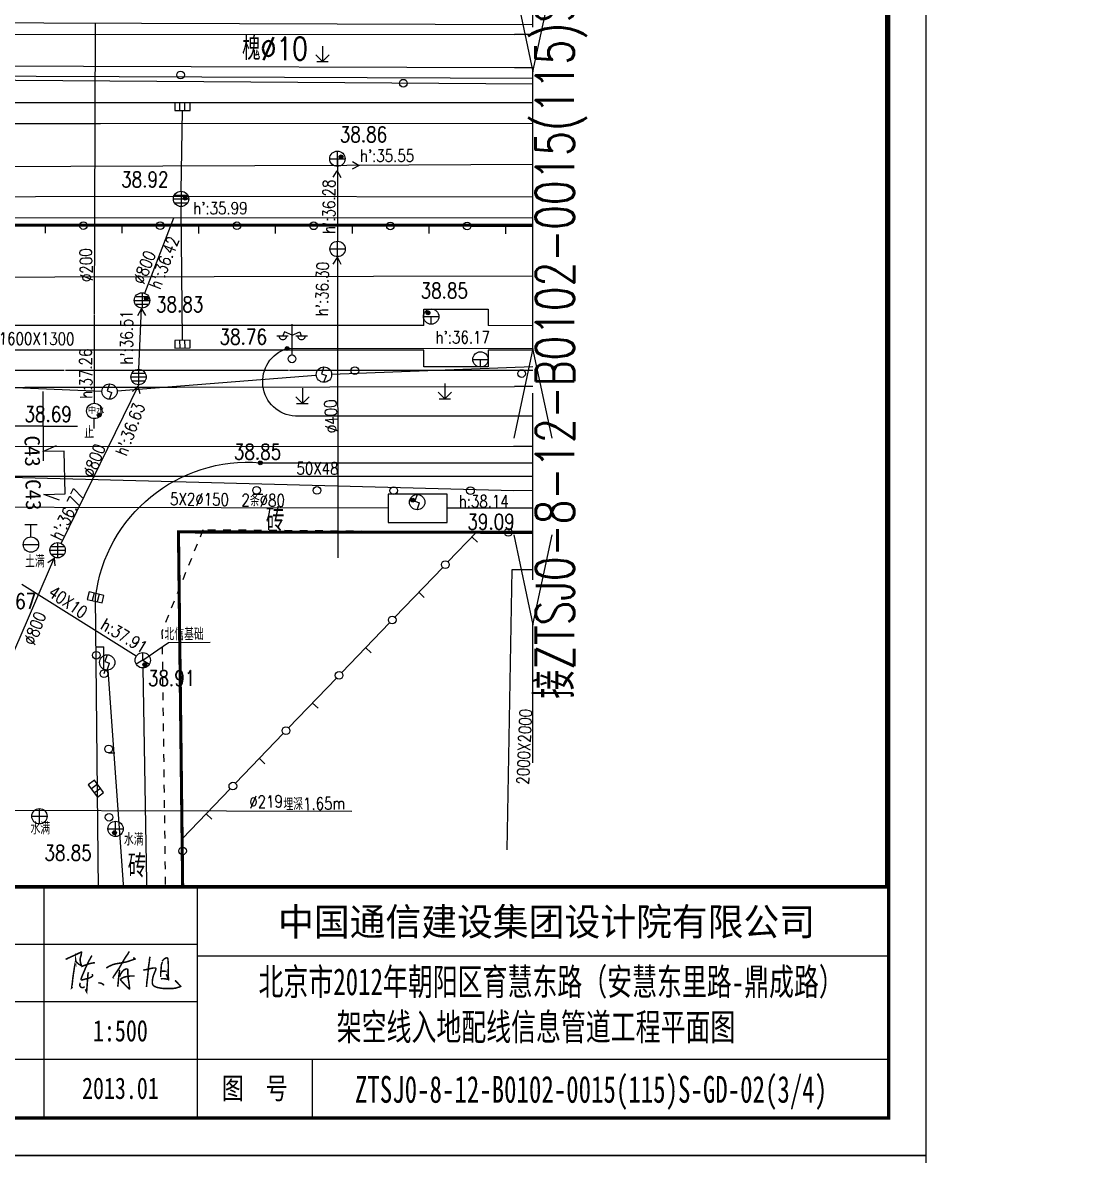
# Model space of a CAD drawing. Header units: inches. Extents: x 505347 to 508499, y 312634 to 313316.
# Drawn here: x 506195.1 to 506264.5, y 312809.9 to 312883.8 of the extents above; entities that cross this region are included whole.
import ezdxf
from ezdxf.enums import TextEntityAlignment as Align
from ezdxf.lldxf.tags import DXFTag

# ---------------------------------------------------------------- set-up
doc = ezdxf.new("R2010")
doc.units = ezdxf.units.IN
doc.header["$LTSCALE"] = 0.5
doc.header["$MEASUREMENT"] = 0
for name, pattern in [('$RECOVER_090104195024-5', [0]), ('ACAD_ISO05W100', [33, 24, -3, 0, -3, 0, -3]), ('XX11', [2, 1, -1])]:
    doc.linetypes.add(name, pattern=pattern)
for name, color, linetype in [('0_RDCAD', 2, 'Continuous'), ('1_RDCAD', 3, 'Continuous'), ('3_RDCAD', 4, 'Continuous'), ('4_RDCAD', 7, 'Continuous'), ('BJ0', 7, 'Continuous'), ('BJ02', 7, 'Continuous'), ('BJ03', 7, 'Continuous'), ('BJ04', 7, 'Continuous'), ('BJ08', 7, 'Continuous'), ('BJ09', 7, 'Continuous'), ('BJ10', 7, 'Continuous'), ('PAPERFRAME', 7, 'Continuous'), ('上水井', 4, 'Continuous'), ('上水注记', 4, 'Continuous'), ('上水管线', 4, 'Continuous'), ('中水井', 151, 'Continuous'), ('中水注记', 151, 'Continuous'), ('中水管线', 151, 'Continuous'), ('中水高程表', 151, 'Continuous'), ('公安交通管线', 163, 'Continuous'), ('底图', 7, 'Continuous'), ('污水井', 247, 'Continuous'), ('污水注记', 247, 'Continuous'), ('污水管线', 247, 'Continuous'), ('污水高程表', 247, 'Continuous'), ('热力井', 40, 'Continuous'), ('热力注记', 40, 'Continuous'), ('热力管线', 40, 'Continuous'), ('热力高程表', 40, 'Continuous'), ('照明井', 193, 'Continuous'), ('照明管线', 193, 'Continuous'), ('燃气注记', 6, 'Continuous'), ('燃气管线', 6, 'Continuous'), ('电信井权属', 7, 'Continuous'), ('电信井（北信基础）', 3, 'Continuous'), ('电信断面图及编号', 3, 'Continuous'), ('电信注记', 3, 'Continuous'), ('电信管线', 3, 'Continuous'), ('电信高程表', 3, 'Continuous'), ('电力井', 1, 'Continuous'), ('电力注记', 1, 'Continuous'), ('电力管线', 1, 'Continuous'), ('电力高程表', 1, 'Continuous'), ('通信管线', 7, 'Continuous'), ('道路红线', 1, 'Continuous'), ('雨水井', 34, 'Continuous'), ('雨水注记', 34, 'Continuous'), ('雨水管线', 34, 'Continuous'), ('雨水高程表', 34, 'Continuous'), ('雨蓖子', 34, 'Continuous')]:
    doc.layers.add(name, color=color, linetype=linetype)
doc.styles.add('HZ', font='simplex.shx', dxfattribs={"bigfont": 'hztxt'})
doc.styles.add('STYLE1', font='')
doc.styles.add('单线宋体', font='txt.shx', dxfattribs={"width": 0.75, "bigfont": 'hztxt.shx'})
doc.styles.add('标题文字', font='', dxfattribs={"width": 0.68})
doc.styles.add('标题栏', font='simhei.ttf', dxfattribs={"width": 0.68})
doc.styles.add('粗等线', font='simhei.ttf')
doc.styles.get('STYLE1').set_extended_font_data('SimSun')
doc.styles.get('标题文字').set_extended_font_data('SimSun')
tags = doc.linetypes.add('DL', pattern='A,15,-4.925,[130,ltypeshp.shx,S=0.5,R=330,X=-0.15,Y=0.433],0,[130,ltypeshp.shx,S=0.4,R=90,X=0,Y=0],-0.15,[130,ltypeshp.shx,S=0.5,R=150,X=0,Y=-0.433],-4.925,15', length=40).pattern_tags.tags
tags[32:33] = [DXFTag(74, 4), DXFTag(75, 0), DXFTag(340, '0'), DXFTag(46, 1.0), DXFTag(50, 0.0), DXFTag(44, 0.0), DXFTag(45, 0.0)]
tags[30:31] = [DXFTag(74, 4), DXFTag(75, 0), DXFTag(340, '0'), DXFTag(46, 1.0), DXFTag(50, 0.0), DXFTag(44, 0.0), DXFTag(45, 0.0)]
tags[4:5] = [DXFTag(74, 4), DXFTag(75, 0), DXFTag(340, '0'), DXFTag(46, 1.0), DXFTag(50, 0.0), DXFTag(44, 0.0), DXFTag(45, 0.0)]
tags = doc.linetypes.add('DX', pattern='A,15,-5,[130,ltypeshp.shx,S=1,R=330,X=0,Y=0],-5,15', length=40).pattern_tags.tags
tags[16:17] = [DXFTag(74, 4), DXFTag(75, 0), DXFTag(340, '0'), DXFTag(46, 1.0), DXFTag(50, 0.0), DXFTag(44, 0.0), DXFTag(45, 0.0)]
tags[14:15] = [DXFTag(74, 4), DXFTag(75, 0), DXFTag(340, '0'), DXFTag(46, 1.0), DXFTag(50, 0.0), DXFTag(44, 0.0), DXFTag(45, 0.0)]
tags[4:5] = [DXFTag(74, 4), DXFTag(75, 0), DXFTag(340, '0'), DXFTag(46, 1.0), DXFTag(50, 0.0), DXFTag(44, 0.0), DXFTag(45, 0.0)]
tags = doc.linetypes.add('SS', pattern='A,15,-1.9,[130,ltypeshp.shx,S=1,R=330,X=0,Y=0],-1.2,[130,ltypeshp.shx,S=1,R=330,X=0,Y=0],-1.9,15', length=35).pattern_tags.tags
tags[24:25] = [DXFTag(74, 4), DXFTag(75, 0), DXFTag(340, '0'), DXFTag(46, 1.0), DXFTag(50, 0.0), DXFTag(44, 0.0), DXFTag(45, 0.0)]
tags[22:23] = [DXFTag(74, 4), DXFTag(75, 0), DXFTag(340, '0'), DXFTag(46, 1.0), DXFTag(50, 0.0), DXFTag(44, 0.0), DXFTag(45, 0.0)]
tags[4:5] = [DXFTag(74, 4), DXFTag(75, 0), DXFTag(340, '0'), DXFTag(46, 1.0), DXFTag(50, 0.0), DXFTag(44, 0.0), DXFTag(45, 0.0)]
tags = doc.linetypes.add('TRQZ', pattern='A,15,[130,ltypeshp.shx,S=0.6,R=0,X=0,Y=0],-2.5,[133,ltypeshp.shx,S=0.05,R=0,X=0,Y=0],-2.5,[130,ltypeshp.shx,S=0.6,R=0,X=0,Y=0],15', length=35).pattern_tags.tags
tags[28:29] = [DXFTag(74, 4), DXFTag(75, 0), DXFTag(340, '0'), DXFTag(46, 1.0), DXFTag(50, 0.0), DXFTag(44, 0.0), DXFTag(45, 0.0)]

# ---------------------------------------------------------------- blocks, each defined once
blk = doc.blocks.new('B5461')
for q in [(-0.866025, -0.5), (0, 1), (0.866025, -0.5)]:
    blk.add_line((0, 0), q)
blk.add_circle((0, 0), 1)
blk = doc.blocks.new('B553')
at = {"linetype": 'Continuous'}
for p, q in [((-0.8, 2.6), (0.8, 2.6)), ((0, 1), (0, 2.6)), ((-1, 0), (1, 0))]:
    blk.add_line(p, q, dxfattribs=at)
blk.add_circle((0, 0), 1, dxfattribs=at)
blk = doc.blocks.new('B547')
at = {"linetype": 'Continuous'}
for p, q in [((0, 1), (-0.31427, 0.111111)), ((-0.31427, 0.111111), (0.31427, -0.111111)), ((0, -1), (0.31427, -0.111111))]:
    blk.add_line(p, q, dxfattribs=at)
blk.add_circle((0, 0), 1)
blk = doc.blocks.new('B5421')
for p, q in [((-1, 0), (1, 0)), ((0, -1), (0, 1))]:
    blk.add_line(p, q)
blk.add_circle((0, 0), 1)
blk = doc.blocks.new('B5422')
at = {"linetype": 'Continuous'}
for p, q in [((-1, 0), (1, 0)), ((-0.866025, 0.5), (0.866025, 0.5)), ((0, 1), (0, -1)), ((-0.866025, -0.5), (0.866025, -0.5))]:
    blk.add_line(p, q, dxfattribs=at)
blk.add_circle((0, 0), 1, dxfattribs=at)
blk = doc.blocks.new('B552')
for p, q in [((0.984668, 0.518566), (-1.015332, 0.518566)), ((-1.015332, 0.518566), (-1.015332, -0.481434)), ((0.984668, -0.481434), (0.984668, 0.518566)), ((-1.015332, -0.481434), (0.984668, -0.481434))]:
    blk.add_line(p, q)
at = {"linetype": 'Continuous'}
for p, q in [((-0.348666, -0.481434), (-0.348666, 0.518566)), ((0.318001, -0.481434), (0.318001, 0.518566))]:
    blk.add_line(p, q, dxfattribs=at)
blk = doc.blocks.new('BC028')
for p, q in [((0, 0.5), (0, 4.5)), ((-1.98, 3), (-0.49, 3)), ((-0.99, 3.5), (-1.19, 3)), ((0, 3.1), (-0.99, 3.5)), ((0, 3.1), (1, 3.5)), ((0.5, 3), (2, 3)), ((1, 3.5), (1.2, 3))]:
    blk.add_line(p, q)
blk.add_circle((0, 0), 0.5)
for centre in [(-1.19, 3), (1.25, 3)]:
    blk.add_arc(centre, 0.5, 179, 0)
blk = doc.blocks.new('B8211')
blk.add_hatch(color=256).paths.add_polyline_path([(0.25, 0, 1), (-0.25, 0, 1)])
blk.add_circle((0, 0), 0.25)
blk = doc.blocks.new('b3525')
for p, q in [((-1, 3.5), (0, 3.5)), ((-1, 2.9), (-1, 3.5)), ((0, 0.5), (0, 3.5))]:
    blk.add_line(p, q)
for centre in [(-1, 2.4), (0, 0)]:
    blk.add_circle(centre, 0.5)
blk = doc.blocks.new('B549')
blk.add_circle((0, 0), 1)
blk = doc.blocks.new('B545')
for p, q in [((-1, 0), (1, 0)), ((0, -1), (0, 0))]:
    blk.add_line(p, q)
blk.add_circle((0, 0), 1)
blk = doc.blocks.new('111111')
for p, q in [((518331.076, 303651.061), (518751.076, 303651.061)), ((518751.076, 303651.061), (518331.076, 303651.061)), ((518751.076, 303502.611), (518751.076, 303651.061)), ((518748.576, 303505.111), (518748.576, 303648.561)), ((518343.576, 303505.111), (518748.576, 303505.111)), ((518331.076, 303502.611), (518751.076, 303502.611))]:
    blk.add_line(p, q)
at = {"const_width": 0.35}
blk.add_lwpolyline([(518343.576, 303648.561), (518748.576, 303648.561), (518748.576, 303505.111), (518343.576, 303505.111)], close=True, dxfattribs=at)
blk = doc.blocks.new('RDCADTITLE')
at = {"color": 0, "ltscale": 10}
blk.add_lwpolyline([(-180, 30, 0, 0, 0), (0, 30, 0.5, 180, 0)], format="xyseb", dxfattribs=at)
at = {"ltscale": 10, "const_width": 0.5}
blk.add_lwpolyline([(-180, 0), (-180, 30), (0, 30)], dxfattribs=at)
at = {"ltscale": 10}
blk.add_lwpolyline([(-180, 30), (0, 30), (-180, 30)], dxfattribs=at)
at = {"layer": '0_RDCAD', "color": 0}
for p, q in [((-110, 30), (-110, 0)), ((-90, 30), (-90, 0)), ((0, 0), (0, 30)), ((-90, 22.5), (-180, 22.5)), ((-90, 21), (0, 21)), ((-90, 15), (-180, 15)), ((0, 7.5), (-180, 7.5)), ((-75, 7.5), (-75, 0)), ((-180, 0), (0, 0))]:
    blk.add_line(p, q, dxfattribs=at)
at = {"layer": '1_RDCAD', "color": 0}
blk.add_line((0, 30), (-180, 30), dxfattribs=at)
at = {"style": '标题栏', "width": 0.95}
blk.add_text('中国通信建设集团设计院有限公司', height=3.6, dxfattribs=at).set_placement((-44.47, 25.53), align=Align.MIDDLE)
at = {"style": 'STYLE1', "width": 0.75}
blk.add_text('图  号', height=2.8, dxfattribs=at).set_placement((-82.5, 3.75), align=Align.MIDDLE_CENTER)
for tag, p in [('A1', (-145, 26.25)), ('B1', (-100, 26.25)), ('A3', (-145, 18.75)), ('B2', (-100, 18.75)), ('A4', (-145, 11.25)), ('B3', (-100, 11.25)), ('A4', (-145, 3.75)), ('B4', (-100, 3.75))]:
    blk.add_attdef(tag, text='', height=2.8, dxfattribs=at).set_placement(p, align=Align.MIDDLE_CENTER)
at = {"layer": '4_RDCAD', "style": '标题文字', "width": 0.65}
for tag, height, p in [('C2', 3.4, (-45, 17.95)), ('C3', 3.4, (-45, 11.75)), ('ZTSJ4-09-系统立项编码-流水号+设计阶段-专业代码-图号', 2.8, (-37.62, 3.75))]:
    blk.add_attdef(tag, text='', height=height, dxfattribs=at).set_placement(p, align=Align.MIDDLE_CENTER)
blk = doc.blocks.new('chencunxu')
at = {"const_width": 0.1}
for points in [[(1324.39, 542.404), (1324.474, 542.433), (1324.553, 542.479), (1324.663, 542.524), (1324.819, 542.598), (1325.061, 542.707), (1325.396, 542.872), (1325.415, 542.879), (1325.437, 542.865), (1325.429, 542.83), (1325.421, 542.796), (1325.414, 542.743), (1325.402, 542.663), (1325.383, 542.6), (1325.362, 542.542), (1325.358, 542.518), (1325.349, 542.469), (1325.339, 542.425), (1325.333, 542.377), (1325.345, 542.293), (1325.359, 542.225), (1325.382, 542.114), (1325.425, 542.021), (1325.445, 541.994), (1325.417, 541.996), (1325.345, 542.029), (1325.293, 542.062), (1325.253, 542.088), (1325.192, 542.137), (1325.151, 542.178), (1325.106, 542.229), (1325.063, 542.271), (1325.056, 542.312), (1325.046, 542.367), (1325.046, 542.307), (1325.042, 542.241), (1325.014, 542.116), (1324.992, 542.013), (1324.968, 541.902), (1324.955, 541.811), (1324.942, 541.711), (1324.923, 541.597), (1324.901, 541.461), (1324.889, 541.354), (1324.868, 541.215), (1324.855, 541.1), (1324.84, 540.957), (1324.824, 540.821), (1324.813, 540.737), (1324.802, 540.658), (1324.786, 540.54), (1324.815, 540.565), (1324.841, 540.62)], [(1326.106, 542.65), (1326.045, 542.541), (1325.999, 542.459), (1325.953, 542.378), (1325.92, 542.318), (1325.884, 542.254), (1325.849, 542.185), (1325.807, 542.082), (1325.755, 541.971), (1325.708, 541.873), (1325.678, 541.81), (1325.632, 541.697), (1325.591, 541.596), (1325.539, 541.477), (1325.491, 541.367), (1325.459, 541.294), (1325.444, 541.236), (1325.411, 541.156), (1325.395, 541.117), (1325.395, 541.083), (1325.419, 541.068), (1325.443, 541.054), (1325.708, 541.122), (1325.814, 541.149), (1325.975, 541.201), (1326.057, 541.245), (1326.112, 541.283), (1326.146, 541.314), (1326.152, 541.349), (1326.145, 541.383), (1326.123, 541.425), (1326.116, 541.439)], [(1328.538, 542.915), (1328.507, 542.859), (1328.477, 542.805), (1328.438, 542.737), (1328.351, 542.618), (1328.314, 542.561), (1328.263, 542.482), (1328.23, 542.432), (1328.19, 542.364), (1328.144, 542.283), (1328.066, 542.146), (1328.006, 542.042), (1327.947, 541.942), (1327.884, 541.831), (1327.822, 541.738), (1327.763, 541.65), (1327.712, 541.573), (1327.688, 541.535), (1327.656, 541.484), (1327.588, 541.384), (1327.541, 541.32), (1327.517, 541.277), (1327.495, 541.237), (1327.495, 541.215), (1327.496, 541.208), (1327.505, 541.202), (1327.514, 541.202), (1327.524, 541.205), (1327.533, 541.211)], [(1325.413, 541.926), (1325.475, 541.946), (1325.554, 541.983), (1325.686, 542.03), (1325.772, 542.06), (1325.902, 542.102), (1325.972, 542.125), (1326.085, 542.149), (1326.176, 542.167), (1326.233, 542.167), (1326.301, 542.193)], [(1327.048, 541.827), (1327.071, 541.848), (1327.114, 541.878), (1327.177, 541.92), (1327.222, 541.946), (1327.282, 541.972), (1327.39, 542.023), (1327.452, 542.052), (1327.584, 542.089), (1327.702, 542.115), (1327.874, 542.145), (1327.949, 542.158), (1328.066, 542.18), (1328.185, 542.202), (1328.326, 542.226), (1328.425, 542.254), (1328.554, 542.298), (1328.612, 542.318), (1328.709, 542.35), (1328.84, 542.396), (1328.878, 542.409), (1328.917, 542.423), (1328.91, 542.443), (1328.898, 542.452), (1328.877, 542.469), (1328.829, 542.488), (1328.789, 542.498)], [(1329.905, 542.571), (1329.893, 542.542), (1329.883, 542.518), (1329.871, 542.488), (1329.864, 542.43), (1329.864, 542.388), (1329.855, 542.309), (1329.839, 542.203), (1329.816, 542.049), (1329.805, 541.972), (1329.79, 541.859), (1329.777, 541.74), (1329.764, 541.587), (1329.756, 541.486), (1329.739, 541.335), (1329.728, 541.214), (1329.713, 541.115), (1329.703, 541.047), (1329.691, 540.964), (1329.679, 540.83), (1329.673, 540.748), (1329.67, 540.691), (1329.668, 540.645), (1329.666, 540.59)], [(1330.68, 542.225), (1330.677, 542.18), (1330.667, 542.136), (1330.654, 542.1), (1330.638, 542.063), (1330.631, 542.034), (1330.629, 542.016), (1330.628, 541.988), (1330.626, 541.947), (1330.619, 541.831), (1330.6, 541.615), (1330.593, 541.537), (1330.587, 541.467), (1330.582, 541.371), (1330.583, 541.254)], [(1330.677, 542.272), (1330.715, 542.316), (1330.739, 542.345), (1330.799, 542.408), (1330.845, 542.445), (1330.897, 542.476), (1330.938, 542.49), (1330.98, 542.497), (1331.006, 542.495), (1331.021, 542.49), (1331.037, 542.476), (1331.051, 542.451), (1331.059, 542.405), (1331.061, 542.366), (1331.072, 542.26), (1331.079, 542.152), (1331.084, 542.014), (1331.084, 541.867), (1331.081, 541.763), (1331.078, 541.671), (1331.076, 541.577), (1331.073, 541.474), (1331.071, 541.41), (1331.072, 541.369), (1331.073, 541.338), (1331.08, 541.292), (1331.085, 541.258), (1331.092, 541.217), (1331.098, 541.178), (1331.098, 541.152), (1331.103, 541.12), (1331.108, 541.083), (1331.108, 541.076), (1331.104, 541.069), (1331.099, 541.069), (1331.096, 541.071), (1331.094, 541.073), (1331.072, 541.116), (1331.054, 541.168), (1331.03, 541.24), (1331.016, 541.286), (1330.985, 541.351), (1330.976, 541.371), (1330.958, 541.399), (1330.941, 541.425)], [(1325.891, 541.553), (1325.868, 541.516), (1325.858, 541.482), (1325.849, 541.428), (1325.84, 541.378), (1325.837, 541.338), (1325.837, 541.302), (1325.829, 541.212), (1325.825, 541.108), (1325.805, 540.847), (1325.794, 540.7), (1325.774, 540.444), (1325.763, 540.281), (1325.729, 540.339), (1325.702, 540.403), (1325.683, 540.45)], [(1327.862, 541.665), (1327.877, 541.669), (1327.888, 541.669), (1327.894, 541.665), (1327.899, 541.658), (1327.901, 541.645), (1327.902, 541.626), (1327.9, 541.609), (1327.896, 541.587), (1327.89, 541.561), (1327.881, 541.482), (1327.859, 541.331), (1327.844, 541.172), (1327.829, 541.008), (1327.815, 540.857), (1327.807, 540.773), (1327.791, 540.622)], [(1327.901, 541.275), (1327.918, 541.304), (1327.928, 541.332), (1327.944, 541.38), (1327.975, 541.44), (1328.003, 541.481), (1328.039, 541.546), (1328.103, 541.622), (1328.17, 541.689), (1328.223, 541.726), (1328.288, 541.758), (1328.344, 541.773), (1328.383, 541.776), (1328.41, 541.769), (1328.435, 541.749), (1328.449, 541.728), (1328.452, 541.683), (1328.452, 541.655), (1328.449, 541.62), (1328.443, 541.529), (1328.443, 541.471), (1328.449, 541.424), (1328.46, 541.347), (1328.466, 541.267), (1328.469, 541.157), (1328.482, 541.081), (1328.492, 541.024), (1328.507, 540.954), (1328.516, 540.877), (1328.522, 540.796), (1328.537, 540.701), (1328.55, 540.607), (1328.558, 540.537), (1328.557, 540.498), (1328.554, 540.471), (1328.547, 540.467), (1328.542, 540.468), (1328.534, 540.474), (1328.466, 540.542), (1328.298, 540.702), (1328.142, 540.87), (1328.048, 540.971), (1327.998, 541.024), (1327.985, 541.037), (1327.976, 541.061), (1327.976, 541.079), (1327.979, 541.096), (1327.983, 541.102), (1327.994, 541.117), (1328.038, 541.157), (1328.06, 541.17), (1328.112, 541.199), (1328.15, 541.216), (1328.188, 541.231), (1328.227, 541.246), (1328.274, 541.259), (1328.376, 541.28), (1328.488, 541.303), (1328.591, 541.312), (1328.692, 541.312), (1328.763, 541.315), (1328.883, 541.314)], [(1329.444, 541.7), (1329.526, 541.71), (1329.584, 541.723), (1329.666, 541.741), (1329.731, 541.755), (1329.796, 541.769), (1329.922, 541.796), (1330.005, 541.82), (1330.085, 541.832), (1330.134, 541.837), (1330.184, 541.84), (1330.218, 541.839), (1330.242, 541.833), (1330.259, 541.825), (1330.272, 541.816), (1330.281, 541.806), (1330.283, 541.796), (1330.275, 541.76), (1330.267, 541.735), (1330.258, 541.708), (1330.249, 541.674), (1330.226, 541.616), (1330.196, 541.548), (1330.165, 541.479), (1330.141, 541.416), (1330.114, 541.343), (1330.092, 541.269), (1330.073, 541.187), (1330.06, 541.113), (1330.049, 541.035), (1330.043, 540.973), (1330.039, 540.927), (1330.039, 540.901), (1330.039, 540.87), (1330.047, 540.832), (1330.051, 540.798), (1330.062, 540.766), (1330.104, 540.701), (1330.147, 540.665), (1330.192, 540.637), (1330.246, 540.612), (1330.317, 540.583), (1330.413, 540.557), (1330.608, 540.521), (1330.797, 540.499), (1330.979, 540.496), (1331.125, 540.495), (1331.275, 540.496), (1331.368, 540.497), (1331.48, 540.514), (1331.601, 540.533), (1331.723, 540.574), (1331.825, 540.606), (1331.894, 540.638), (1331.896, 540.645), (1331.894, 540.65), (1331.878, 540.668), (1331.822, 540.724), (1331.749, 540.795), (1331.675, 540.877), (1331.598, 540.951), (1331.569, 540.98), (1331.558, 540.991), (1331.54, 541.011), (1331.516, 541.029)], [(1330.6, 541.117), (1330.632, 541.132), (1330.658, 541.139), (1330.7, 541.143), (1330.755, 541.144), (1330.81, 541.14), (1330.871, 541.133), (1330.922, 541.125), (1330.984, 541.11), (1331, 541.107), (1331.03, 541.1), (1331.049, 541.095)], [(1330.603, 541.644), (1330.65, 541.639), (1330.679, 541.636), (1330.716, 541.628), (1330.769, 541.625), (1330.828, 541.625), (1330.874, 541.626), (1330.911, 541.62), (1330.933, 541.613), (1330.933, 541.606), (1330.93, 541.599), (1330.922, 541.592), (1330.92, 541.585), (1330.914, 541.578)], [(1325.363, 540.864), (1325.348, 540.851), (1325.339, 540.837), (1325.329, 540.813), (1325.326, 540.799), (1325.323, 540.774), (1325.321, 540.752), (1325.32, 540.724), (1325.322, 540.693), (1325.327, 540.674), (1325.339, 540.643), (1325.371, 540.605), (1325.4, 540.582), (1325.422, 540.571), (1325.449, 540.56), (1325.474, 540.556), (1325.498, 540.556), (1325.519, 540.56), (1325.548, 540.569), (1325.57, 540.579), (1325.59, 540.591), (1325.609, 540.607), (1325.63, 540.625)], [(1326.53, 540.866), (1326.564, 540.865), (1326.595, 540.863), (1326.623, 540.861), (1326.661, 540.858), (1326.695, 540.844), (1326.727, 540.83), (1326.771, 540.811), (1326.807, 540.79), (1326.839, 540.76), (1326.873, 540.729), (1326.885, 540.705)]]:
    blk.add_lwpolyline(points, dxfattribs=at)
blk = doc.blocks.new('M9502')
at = {"linetype": 'Continuous'}
for p, q in [((4.125, 1.25), (2.5, 0)), ((7.5, 0), (5.875, 1.25)), ((14.125, 1.25), (12.5, 0)), ((17.5, 0), (15.875, 1.25)), ((2.5, 0), (0, 0)), ((2.5, 0), (4.125, -1.25)), ((6.6875, 0), (3.3125, 0)), ((5.875, -1.25), (7.5, 0)), ((12.5, 0), (7.5, 0)), ((12.5, 0), (14.125, -1.25)), ((16.6875, 0), (13.3125, 0)), ((15.875, -1.25), (17.5, 0)), ((20, 0), (17.5, 0))]:
    blk.add_line(p, q, dxfattribs=at)

msp = doc.modelspace()

# ---------------------------------------------------------------- linework, layer by layer
at = {"layer": 'BJ0'}
for q in [(506196.396, 312859.728, 82.3), (506194.146, 312857.478, 82.3), (506196.396, 312855.228, 82.3), (506198.646, 312857.478, 82.3)]:
    msp.add_line((506196.396, 312857.478, 82.3), q, dxfattribs=at)
at = {"layer": 'BJ02', "linetype": 'Continuous', "elevation": 82.3}
for points in [[(506222.782, 312848.634), (506224.628, 312850.558), (506226.462, 312850.558)], [(506224.34, 312850.258), (506224.701, 312849.912)], [(506226.962, 312850.557), (506228.318, 312850.557)], [(506219.321, 312845.026), (506222.436, 312848.274)], [(506220.879, 312846.65), (506221.239, 312846.304)], [(506215.86, 312841.418), (506218.975, 312844.665)], [(506217.417, 312843.041), (506217.778, 312842.695)], [(506212.399, 312837.809), (506215.514, 312841.057)], [(506213.956, 312839.433), (506214.317, 312839.087)], [(506208.938, 312834.201), (506212.053, 312837.448)], [(506210.495, 312835.825), (506210.856, 312835.478)], [(506205.477, 312830.592), (506208.592, 312833.84)], [(506207.034, 312832.216), (506207.395, 312831.87)], [(506205.484, 312830.044), (506205.477, 312830.592)], [(506205.55, 312825.044), (506205.49, 312829.544)], [(506205.52, 312827.294), (506206.02, 312827.301)]]:
    msp.add_lwpolyline(points, dxfattribs=at)
at = {"layer": 'BJ02', "linetype": 'Continuous'}
for centre in [(506226.712, 312850.557, 82.3), (506222.609, 312848.454, 82.3), (506219.148, 312844.846, 82.3), (506215.687, 312841.237, 82.3), (506212.226, 312837.629, 82.3), (506208.765, 312834.02, 82.3), (506205.487, 312829.794, 82.3)]:
    msp.add_circle(centre, 0.25, dxfattribs=at)
at = {"layer": 'BJ04'}
for points, elevation in [([(506152.034, 312883.043, 0.375544), (506156.513, 312878.586), (506227.107, 312878.586)], 121.335), ([(506212.838, 312858.127, -0.836432), (506212.302, 312862.543, -1.383549)], 121.301), ([(506200.162, 312812.449), (506199.82, 312846.33, -0.403641), (506210.555, 312855.093)], 181.285)]:
    msp.add_lwpolyline(points, format="xyb", dxfattribs=dict(at, elevation=elevation))
at = {"layer": 'BJ04', "elevation": 121.335}
msp.add_lwpolyline([(506152.034, 312883.043), (506227.107, 312883.009)], dxfattribs=at)
at = {"layer": 'BJ04', "linetype": 'Continuous'}
for points, elevation in [([(506228.318, 312883.005), (506227.107, 312883.009)], 121.444), ([(506227.107, 312878.586), (506228.318, 312878.586)], 121.33), ([(506194.279, 312870.563), (506198.779, 312870.558)], 82.3), ([(506196.529, 312870.56), (506196.528, 312870.06)], 82.3), ([(506199.279, 312870.557), (506203.779, 312870.551)], 82.3), ([(506201.529, 312870.554), (506201.528, 312870.054)], 82.3), ([(506204.279, 312870.551), (506208.779, 312870.545)], 82.3), ([(506206.529, 312870.548), (506206.528, 312870.048)], 82.3), ([(506209.279, 312870.545), (506213.779, 312870.539)], 82.3), ([(506211.529, 312870.542), (506211.528, 312870.042)], 82.3), ([(506214.279, 312870.538), (506218.778, 312870.533)], 82.3), ([(506216.529, 312870.536), (506216.528, 312870.036)], 82.3), ([(506219.278, 312870.532), (506223.778, 312870.527)], 82.3), ([(506221.528, 312870.529), (506221.528, 312870.029)], 82.3), ([(506224.278, 312870.526), (506228.318, 312870.521)], 82.3), ([(506226.528, 312870.523), (506226.528, 312870.023)], 82.3), ([(506212.302, 312862.543), (506228.318, 312862.568)], 121.158), ([(506228.318, 312858.134), (506212.838, 312858.127)], 121.557), ([(506210.555, 312855.093), (506228.318, 312855.082)], 121.327)]:
    msp.add_lwpolyline(points, dxfattribs=dict(at, elevation=elevation))
at = {"layer": 'BJ04', "linetype": 'XX11', "elevation": 82.3}
msp.add_lwpolyline([(506224.628, 312850.558), (506206.812, 312850.716), (506204.144, 312844.108), (506204.564, 312812.449)], dxfattribs=at)
at = {"layer": 'BJ04', "linetype": 'Continuous'}
for centre in [(506199.029, 312870.557, 82.3), (506204.029, 312870.551, 82.3), (506209.029, 312870.545, 82.3), (506214.029, 312870.539, 82.3), (506219.028, 312870.533, 82.3), (506224.028, 312870.526, 82.3)]:
    msp.add_circle(centre, 0.25, dxfattribs=at)
at = {"layer": 'BJ09'}
for p, q in [((506214.601, 312881.258, 82.3), (506214.166, 312881.693, 82.3)), ((506214.601, 312882.258, 82.3), (506214.601, 312881.258, 82.3)), ((506215.036, 312881.693, 82.3), (506214.601, 312881.258, 82.3)), ((506214.226, 312881.258, 82.3), (506214.976, 312881.258, 82.3)), ((506213.297, 312859.953, 82.3), (506213.297, 312858.953, 82.3)), ((506222.574, 312859.262, 82.3), (506222.139, 312859.697, 82.3)), ((506222.574, 312860.262, 82.3), (506222.574, 312859.262, 82.3)), ((506223.009, 312859.697, 82.3), (506222.574, 312859.262, 82.3)), ((506213.297, 312858.953, 82.3), (506212.862, 312859.388, 82.3)), ((506212.922, 312858.953, 82.3), (506213.672, 312858.953, 82.3)), ((506213.732, 312859.388, 82.3), (506213.297, 312858.953, 82.3)), ((506222.199, 312859.262, 82.3), (506222.949, 312859.262, 82.3))]:
    msp.add_line(p, q, dxfattribs=at)
at = {"layer": 'BJ09', "linetype": 'Continuous'}
for p, q in [((506210.311, 312853.046, 278.031), (506210.711, 312853.046, 258.626)), ((506200.672, 312836.187, 278.584), (506201.072, 312836.187, 259.179))]:
    msp.add_line(p, q, dxfattribs=at)
for centre in [(506205.36, 312880.372, 82.3), (506219.874, 312879.835, 82.3), (506216.713, 312861.094, 121.11), (506227.576, 312860.911, 121.11), (506210.311, 312853.296, 180.709), (506210.311, 312853.296, 278.031), (506214.247, 312853.29, 82.3), (506219.247, 312853.282, 82.3), (506224.247, 312853.274, 82.3), (506200.672, 312836.437, 82.3), (506200.701, 312831.99, 82.3), (506200.799, 312826.438, 82.3)]:
    msp.add_circle(centre, 0.25, dxfattribs=at)
at = {"layer": '上水管线', "linetype": 'SS', "ltscale": 0.6}
for points, elevation in [([(506199.034, 312880.93), (506193.678, 312880.948)], 121.36), ([(506227.107, 312880.84), (506199.034, 312880.93)], 121.36), ([(506228.318, 312880.84), (506227.107, 312880.84)], 121.36), ([(506197.783, 312861.116), (506192.554, 312861.117)], 82.3), ([(506201.331, 312861.114), (506197.858, 312861.116)], 82.3), ([(506209.733, 312861.112), (506201.331, 312861.114)], 82.3), ([(506212.385, 312861.111), (506209.771, 312861.112)], 82.3), ([(506227.107, 312861.106), (506212.46, 312861.111)], 82.3), ([(506228.318, 312861.107), (506227.107, 312861.106)], 82.3), ([(506166.182, 312859.978), (506195.203, 312860.018)], 82.3), ([(506195.203, 312860.018), (506205.109, 312860.031)], 82.3), ([(506205.123, 312860.031), (506215.082, 312860.045)], 82.3), ([(506215.082, 312860.045), (506227.107, 312860.061)], 82.3), ([(506228.318, 312860.06), (506227.107, 312860.061)], 82.3)]:
    msp.add_lwpolyline(points, dxfattribs=dict(at, elevation=elevation))
at = {"layer": '中水管线', "linetype": 'SS', "ltscale": 0.6}
for points, elevation in [([(506107.198, 312884.074), (506228.318, 312883.659)], 122.209), ([(506199.759, 312864.784), (506199.824, 312883.757)], 82.3), ([(506199.739, 312858.998), (506199.759, 312864.747)], 82.3), ([(506199.734, 312857.321), (506199.736, 312857.968)], 82.3)]:
    msp.add_lwpolyline(points, dxfattribs=dict(at, elevation=elevation))
at = {"layer": '公安交通管线'}
for points, elevation in [([(505989.438, 312881.485), (506228.318, 312879.786)], 122.002), ([(506227.081, 312853.264), (506190.112, 312854.238)], 121.75), ([(506228.318, 312853.275), (506227.081, 312853.264)], 121.75)]:
    msp.add_lwpolyline(points, dxfattribs=dict(at, elevation=elevation))
at = {"layer": '污水管线', "elevation": 82.3}
for points in [[(506228.318, 312874.528), (506216.185, 312874.461), (506174.195, 312874.31), (506132.105, 312874.248), (506090.945, 312874.454), (506090.186, 312874.452)], [(506215.576, 312874.91), (506215.588, 312869.556)], [(506216.559, 312874.739), (506216.984, 312874.476), (506216.543, 312874.24)], [(506215.303, 312873.702), (506215.567, 312874.127), (506215.803, 312873.686)], [(506215.31, 312868.046), (506215.574, 312868.471), (506215.81, 312868.03)], [(506215.59, 312868.515), (506215.595, 312848.888)]]:
    msp.add_lwpolyline(points, dxfattribs=at)
at = {"layer": '热力管线', "elevation": 82.3}
for points in [[(506228.318, 312867.261), (505989.438, 312866.762)], [(506221.208, 312864.031), (506221.208, 312865.109), (506225.4, 312865.109), (506225.4, 312864.031)], [(506221.208, 312864.031), (506184.798, 312864.036)], [(506228.318, 312864.028), (506225.401, 312864.031)], [(506221.208, 312862.431), (506184.798, 312862.436)], [(506225.4, 312862.431), (506225.4, 312861.354), (506221.208, 312861.354), (506221.208, 312862.431)], [(506228.318, 312862.428), (506225.399, 312862.431)]]:
    msp.add_lwpolyline(points, dxfattribs=at)
at = {"layer": '照明管线', "elevation": 82.3}
for points in [[(506190.532, 312880.314), (506228.318, 312880.158)], [(506215.184, 312860.859), (506228.318, 312861.363)], [(506174.517, 312860.851), (506200.208, 312859.76)], [(506201.221, 312859.776), (506214.178, 312860.799)], [(506200.439, 312841.598), (506200.368, 312841.345)], [(506200.612, 312841.58), (506202.706, 312812.449)]]:
    msp.add_lwpolyline(points, dxfattribs=at)
at = {"layer": '燃气管线', "linetype": 'TRQZ', "ltscale": 0.5}
for p, q in [((506180.866, 312856.148, 82.3), (506227.049, 312856.18, 82.3)), ((506227.049, 312856.18, 82.3), (506228.318, 312856.181, 82.3))]:
    msp.add_line(p, q, dxfattribs=at)
at = {"layer": '燃气管线', "linetype": 'TRQZ', "ltscale": 0.5, "elevation": 82.3}
msp.add_lwpolyline([(506183.846, 312832.478), (506216.512, 312832.378)], dxfattribs=at)
at = {"layer": '电信井权属', "elevation": 82.3, "flags": 128}
msp.add_lwpolyline([(506202.896, 312842.219), (506204.563, 312843.386), (506207.285, 312843.402)], dxfattribs=at)
at = {"layer": '电信断面图及编号', "elevation": 82.3}
msp.add_lwpolyline([(506197.465, 312852.659), (506196.454, 312853.03), (506197.848, 312853.062), (506197.78, 312855.86), (506196.39, 312855.827), (506197.283, 312856.225)], dxfattribs=at)
at = {"layer": '电信管线', "linetype": 'DX'}
for points, elevation in [([(506190.637, 312877.211), (506200.132, 312877.218)], 82.3), ([(506200.132, 312877.218), (506228.318, 312877.24)], 82.3), ([(506185.319, 312854.215), (506201.409, 312854.217)], 43.765), ([(506201.409, 312854.217), (506209.325, 312854.217)], 43.765), ([(506209.325, 312854.217), (506228.318, 312854.219)], 43.765), ([(506202.472, 312842.485), (506195.011, 312847.163)], 82.3), ([(506202.904, 312841.719), (506203.072, 312831.481)], 82.3), ([(506203.072, 312831.481), (506203.153, 312826.573)], 82.3)]:
    msp.add_lwpolyline(points, dxfattribs=dict(at, elevation=elevation))
at = {"layer": '电力管线', "elevation": 82.3}
msp.add_lwpolyline([(506218.879, 312851.197), (506222.731, 312851.197), (506222.731, 312853.049), (506218.879, 312853.049)], close=True, dxfattribs=at)
for points in [[(506218.879, 312852.127), (506175.363, 312852.213)], [(506226.953, 312848.111), (506226.608, 312829.858)], [(506228.318, 312848.113), (506226.953, 312848.111)]]:
    msp.add_lwpolyline(points, dxfattribs=at)
at = {"layer": '电力管线', "linetype": 'DL', "elevation": 82.3}
msp.add_lwpolyline([(506228.318, 312852.127), (506222.731, 312852.127)], dxfattribs=at)
at = {"layer": '道路红线'}
for q in [(506228.318, 312850.584, 82.3), (506205.673, 312812.449, 82.3)]:
    msp.add_line((506205.22, 312850.584, 82.3), q, dxfattribs=at)
at = {"layer": '道路红线', "linetype": 'ACAD_ISO05W100', "const_width": 0.2, "elevation": 82.3}
msp.add_lwpolyline([(506192.481, 312870.584), (506228.318, 312870.584)], dxfattribs=at)
at = {"layer": '雨水管线', "elevation": 82.3}
for points in [[(506095.353, 312887.255), (506094.11, 312872.228), (506148.623, 312872.336), (506205.354, 312872.467), (506228.318, 312872.429)], [(506205.396, 312872.802), (506205.48, 312878.052)], [(506205.489, 312863.071), (506205.393, 312871.766)], [(506228.318, 312871.029), (506205.355, 312871.066), (506093.713, 312870.956), (506046.396, 312870.909), (505997.921, 312870.977)], [(506203.025, 312866.145), (506204.916, 312871.066)], [(506202.567, 312864.697), (506202.812, 312865.133), (506203.067, 312864.703)], [(506202.642, 312861.189), (506202.821, 312865.164)], [(506202.618, 312860.159), (506197.567, 312849.843)], [(506202.22, 312859.746), (506202.584, 312860.089), (506202.699, 312859.603)], [(506197.149, 312848.936), (506191.559, 312836.047)], [(506196.709, 312848.599), (506197.124, 312848.878), (506197.157, 312848.379)]]:
    msp.add_lwpolyline(points, dxfattribs=at)

# ---------------------------------------------------------------- block references
for p in [(-12497.139, 9307.337, 82.3), (-12497.139, 9158.888, 82.3)]:
    msp.add_blockref('111111', p)
at = {"layer": '3_RDCAD', "xscale": 3.603068985627033, "zscale": 3.603068985593794, "rotation": 270}
msp.add_blockref('M9502', (506228.318, 312907.588, 82.3), dxfattribs=at)
at = {"layer": 'BJ03', "linetype": 'Continuous', "xscale": 0.5, "yscale": 0.5, "zscale": 0.5}
msp.add_blockref('BC028', (506212.62, 312861.868, 181.278), dxfattribs=at)
at = {"layer": 'BJ03', "xscale": 0.5, "yscale": 0.5, "zscale": 0.5}
msp.add_blockref('b3525', (506200.368, 312841.345, 181.295), dxfattribs=at)
at = {"layer": 'BJ08', "xscale": 0.5, "yscale": 0.5, "zscale": 0.5}
for p in [(506215.817, 312875.036, 121.161), (506205.655, 312872.345, 121.216), (506203.123, 312865.797, 121.131), (506221.479, 312864.866, 121.155), (506212.302, 312862.543, 121.064), (506200.05, 312858.204, 120.991), (506210.555, 312855.093, 121.149), (506220.482, 312852.655, 121.389), (506203.031, 312841.932, 121.207), (506201.05, 312830.977, 121.15)]:
    msp.add_blockref('B8211', p, dxfattribs=at)
at = {"layer": '上水井', "xscale": 0.5, "yscale": 0.5, "zscale": 0.5}
msp.add_blockref('B553', (506195.608, 312849.76, 181.142), dxfattribs=at)
at = {"layer": '中水井', "xscale": 0.5, "yscale": 0.5, "zscale": 0.5}
msp.add_blockref('B549', (506199.738, 312858.469, 82.3), dxfattribs=at)
at = {"layer": '污水井', "xscale": 0.5, "yscale": 0.5, "zscale": 0.5}
for p in [(506215.576, 312874.91, 121.161), (506215.59, 312869.028, 121.192), (506196.161, 312832.049, 181.18), (506201.123, 312831.229, 181.331)]:
    msp.add_blockref('B5421', p, dxfattribs=at)
at = {"layer": '热力井', "xscale": 0.5, "yscale": 0.5, "zscale": 0.5}
for p in [(506221.685, 312864.623, 121.155), (506224.897, 312861.83, 121.367)]:
    msp.add_blockref('B545', p, dxfattribs=at)
at = {"layer": '照明井', "xscale": 0.5, "yscale": 0.5, "zscale": 0.5}
for p in [(506214.702, 312860.84, 121.302), (506200.73, 312859.737, 121.35), (506200.577, 312842.078, 181.299)]:
    msp.add_blockref('B547', p, dxfattribs=at)
at = {"layer": '电信井（北信基础）', "xscale": 0.5, "yscale": 0.5, "zscale": 0.5}
msp.add_blockref('B5461', (506202.896, 312842.219, 181.388), dxfattribs=at)
at = {"layer": '电力井', "xscale": 0.5, "yscale": 0.5, "zscale": 0.5}
msp.add_blockref('B547', (506220.773, 312852.528, 121.389), dxfattribs=at)
at = {"layer": '雨水井', "xscale": 0.5, "yscale": 0.5, "zscale": 0.5}
for p in [(506205.388, 312872.293, 121.216), (506202.845, 312865.676, 121.131), (506202.62, 312860.684, 121.279), (506197.348, 312849.394, 181.147)]:
    msp.add_blockref('B5422', p, dxfattribs=at)
at = {"layer": '雨蓖子', "yscale": 0.5, "zscale": 0.5}
for p, xscale, rotation in [((506205.484, 312878.292, 121.116), 0.5000000000000501, 0.4938107479974736), ((506205.491, 312862.821, 121.102), 0.5000000000000183, 1.082125686446417), ((506199.82, 312846.33, 181.084), 0.4999999999999544, 167.1832626437121), ((506199.847, 312833.867, 181.11), 0.5000000000000585, 126.6022985303578)]:
    msp.add_blockref('B552', p, dxfattribs=dict(at, xscale=xscale, rotation=rotation))

# ---------------------------------------------------------------- texts
at = {"layer": 'BJ08', "style": 'HZ', "width": 0.8}
for s, p in [('38.86', (506215.73, 312875.997, 121.161)), ('38.92', (506201.487, 312873.06, 121.216)), ('38.85', (506220.997, 312865.812, 121.155)), ('38.83', (506203.759, 312864.918, 121.131)), ('38.76', (506207.898, 312862.808, 121.064)), ('38.69', (506195.184, 312857.768, 120.991)), ('38.85', (506208.831, 312855.31, 121.149)), ('39.09', (506224.045, 312850.749, 159.924)), ('38.67', (506192.868, 312845.564, 120.972)), ('38.91', (506203.233, 312840.553, 121.207)), ('38.85', (506196.486, 312829.168, 121.15))]:
    msp.add_text(s, height=1, dxfattribs=at).set_placement(p)
at = {"layer": 'BJ10', "linetype": 'Continuous', "style": 'HZ', "width": 0.8}
for s, p in [('槐%%c10', (506209.371, 312881.344, 43.24)), ('砖', (506210.919, 312850.63, 82.3)), ('砖', (506201.921, 312828.065, 82.3))]:
    msp.add_text(s, height=1.5, dxfattribs=at).set_placement(p)
at = {"layer": '上水注记', "linetype": '$RECOVER_090104195024-5', "style": 'HZ', "width": 0.8}
msp.add_text('土满', height=0.8, rotation=0.61878, dxfattribs=at).set_placement((506195.231, 312848.26, 82.3))
at = {"layer": '中水井', "style": 'HZ'}
msp.add_text('中水', height=0.4, dxfattribs=at).set_placement((506199.319, 312858.288, -7.572))
at = {"layer": '中水注记', "linetype": '$RECOVER_090104195024-5', "style": 'HZ', "width": 0.8}
for s, rotation, p in [('%%c200', 92.07462, (506199.648, 312866.89, 82.3)), ('止', 1.06819, (506199.089, 312856.679, 82.3))]:
    msp.add_text(s, height=0.8, rotation=rotation, dxfattribs=at).set_placement(p)
at = {"layer": '中水高程表', "style": 'HZ', "width": 0.8}
msp.add_text('h:37.26', height=0.8, rotation=90.78533, dxfattribs=at).set_placement((506199.608, 312859.279, 82.3))
at = {"layer": '底图', "color": 0, "linetype": 'Continuous', "style": '单线宋体', "width": 0.75}
msp.add_text('接ZTSJ0-8-12-B0102-0015(115)S-GD-02(4/4)图', height=2.5, rotation=90.0133, dxfattribs=at).set_placement((506229.744, 312872.495, 43.185), align=Align.MIDDLE_CENTER)
at = {"layer": '污水注记', "style": 'HZ', "width": 0.8}
msp.add_text('%%c400', height=0.8, rotation=93.59409, dxfattribs=at).set_placement((506215.638, 312857.049, 82.3))
for p in [(506195.577, 312830.866, 82.3), (506201.666, 312830.141, 82.3)]:
    msp.add_text('水满', height=0.8, dxfattribs=at).set_placement(p)
at = {"layer": '污水高程表', "style": 'HZ', "width": 0.8}
msp.add_text("h':35.55", height=0.8, dxfattribs=at).set_placement((506217.04, 312874.706, 82.3))
for s, rotation, p in [("h':36.28", 90, (506215.422, 312870.014, 82.3)), ("h':36.30", 89.09855, (506214.961, 312864.641, 82.3))]:
    msp.add_text(s, height=0.8, rotation=rotation, dxfattribs=at).set_placement(p)
at = {"layer": '热力注记', "style": 'HZ', "width": 0.8}
msp.add_text('1600X1300', height=0.8, rotation=359.68015, dxfattribs=at).set_placement((506193.505, 312862.794, 82.3))
at = {"layer": '热力高程表', "style": 'HZ', "width": 0.8}
msp.add_text("h':36.17", height=0.8, dxfattribs=at).set_placement((506221.972, 312862.878, 82.3))
at = {"layer": '燃气注记', "style": 'HZ', "width": 0.8}
for s, p in [('%%c219', (506210.931, 312833.008, 82.3)), ('埋深1.65m', (506214.066, 312832.905, 82.3))]:
    msp.add_text(s, height=0.8, rotation=1.37687, dxfattribs=at).set_placement(p, align=Align.MIDDLE)
at = {"layer": '电信井权属', "style": 'HZ', "width": 0.8}
msp.add_text('北信基础', height=0.8, dxfattribs=at).set_placement((506204.309, 312843.522, 82.3))
at = {"layer": '电信断面图及编号', "style": '粗等线'}
for p in [(506195.705, 312855.85, 82.3), (506195.765, 312853.008, 82.3)]:
    msp.add_text('C43', height=1, rotation=271.56175, dxfattribs=at).set_placement(p, align=Align.MIDDLE)
at = {"layer": '电信注记', "style": 'HZ', "width": 0.8}
for s, rotation, p in [('50X48', 359.80851, (506212.909, 312854.328, 82.3)), ('40X10', 325.21924, (506196.672, 312846.459, 82.3))]:
    msp.add_text(s, height=0.8, rotation=rotation, dxfattribs=at).set_placement(p)
at = {"layer": '电信高程表', "style": 'HZ', "width": 0.8}
msp.add_text('h:37.91', height=0.8, rotation=329.25853, dxfattribs=at).set_placement((506200.076, 312844.304, 82.3))
at = {"layer": '电力注记', "style": 'HZ', "width": 0.8}
for s, rotation, p in [('5X2%%c150', 359.39423, (506204.667, 312852.333, 82.3)), ('2条%%C80', 359.39423, (506209.319, 312852.264, 82.3)), ('2000X2000', 87.74007, (506228.053, 312834.099, 82.3))]:
    msp.add_text(s, height=0.8, rotation=rotation, dxfattribs=at).set_placement(p)
at = {"layer": '电力高程表', "style": 'HZ', "width": 0.8}
msp.add_text('h:38.14', height=0.8, dxfattribs=at).set_placement((506223.48, 312852.181, 82.3))
at = {"layer": '雨水注记', "style": 'HZ', "width": 0.8}
for rotation, p in [(68.5202, (506202.97, 312866.662, 82.3)), (69.08167, (506199.71, 312854.062, 82.3)), (69.08167, (506195.843, 312843.129, 82.3))]:
    msp.add_text('%%c800', height=0.8, rotation=rotation, dxfattribs=at).set_placement(p)
at = {"layer": '雨水高程表', "style": 'HZ', "width": 0.8}
msp.add_text("h':35.99", height=0.8, dxfattribs=at).set_placement((506206.18, 312871.29, 82.3))
for s, rotation, p in [("h':36.42", 68.99302, (506204.021, 312866.348, 82.3)), ("h':36.51", 90.31404, (506202.252, 312861.498, 82.3)), ("h':36.63", 69.58769, (506201.828, 312855.488, 82.3)), ("h':36.77", 63.41163, (506197.546, 312849.965, 82.3))]:
    msp.add_text(s, height=0.8, rotation=rotation, dxfattribs=at).set_placement(p)

# ---------------------------------------------------------------- next in the draw order: wipeouts: each hides what was drawn before it
msp.add_wipeout([(506161.438, 312827.449), (506161.438, 312812.449), (506251.438, 312812.449), (506251.438, 312827.449)]).translate(0, 0, 82.3)

# ---------------------------------------------------------------- next in the draw order: linework, layer by layer
at = {"color": 1, "const_width": 0.2, "elevation": 82.3}
msp.add_lwpolyline([(506228.301, 312850.557), (506205.22, 312850.584), (506205.495, 312827.449)], dxfattribs=at)

# ---------------------------------------------------------------- next in the draw order: block references
at = {"layer": 'PAPERFRAME', "ltscale": 0.15873, "xscale": 0.5, "yscale": 0.5, "zscale": 0.5}
msp.add_blockref('RDCADTITLE', (506251.438, 312812.449, 82.3), dxfattribs=at).add_auto_attribs({'B3': '1:500', 'B4': '2013.01'})
at = {"layer": '通信管线', "color": 0, "linetype": 'Continuous'}
msp.add_blockref('chencunxu', (504873.475, 312280.324, 82.3), dxfattribs=at)

# ---------------------------------------------------------------- next in the draw order: texts
at = {"color": 7, "lineweight": 25, "style": '标题文字', "width": 0.68}
for s, p in [('北京市2012年朝阳区育慧东路（安慧东里路-鼎成路）', (506229.505, 312821.265, 82.3)), ('架空线入地配线信息管道工程平面图', (506228.518, 312818.321, 82.3)), ('ZTSJ0-8-12-B0102-0015(115)S-GD-02(3/4)', (506232.104, 312814.252, 82.3))]:
    msp.add_text(s, height=1.75, dxfattribs=at).set_placement(p, align=Align.MIDDLE_CENTER)

doc.saveas('drawing.dxf')
